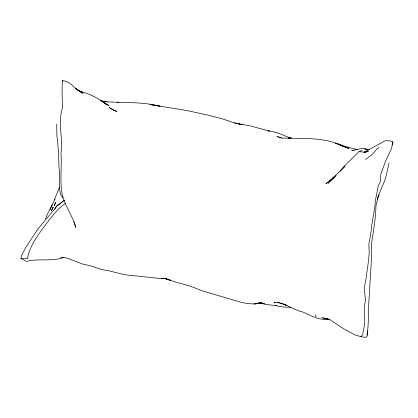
<?xml version="1.0" encoding="UTF-8"?>
<svg xmlns="http://www.w3.org/2000/svg" width="418" height="418" viewBox="0 0 418 418"><rect width="100%" height="100%" fill="white"/><g stroke="black" fill="none" stroke-linecap="round" stroke-linejoin="round"><path stroke-width="0.63" d="M107.426 104.892L109.098 105.649L103.011 102.07L106.438 104.26C98.188 98.052 89.039 93.449 79.002 91.025L82.989 92.618L75.256 88.407L82.884 93.287C75.282 90.189 71.107 81.207 62.454 80.585C61.66 89.875 62.475 99.16 62.308 108.508C60.443 114.563 60.108 120.906 60.594 127.187C60.746 135.913 62.643 144.22 60.955 152.92C61.958 165.794 59.931 178.7 61.728 191.533C63.567 204.381 72.439 214.956 75.762 227.465L74.096 221.765M363.906 152.392L385.391 140.673L390.187 140.908L392.957 141.901L391.551 148.285L385.26 161.928L380.359 175.602L380.37 181.699L378.269 186.109L375.286 200.99L374.925 206.152L371.565 226.446L371.053 231.854L370.254 234.592L370.285 236.703L368.859 243.715L369.188 253.24L368.645 259.902L365.604 281.476L364.329 287.553L365.457 300.39L364.595 305.009L364.224 310.119L364.397 325.011L362.777 334.484L360.886 336.647L354.887 334.875L343.434 328.632L329.88 319.671L321.803 317.382M64.085 257.248C52.213 262.023 38.905 258.037 26.6 261.433L20.9 258.423L21.375 255.753L25.503 247.931L36.92 230.438L40.682 225.563L52.412 211.769L57.287 205.342L59.743 203.874L64.262 200.149M388.986 163.198C387.12 170.8 386.138 178.878 382.386 185.822C379.716 192.39 377.329 198.984 375.939 205.959C375.813 218.661 373.284 230.982 371.607 243.506C372.093 259.991 369.972 276.376 369.569 292.809C367.897 306.723 369.251 320.893 367.088 334.703L367.704 330.946L367.662 335.518L365.75 337.415L360.886 336.647M62.11 81.761L62.454 80.585M377.255 199.349L378.635 194.668M392.011 144.957L392.957 141.901M45.557 218.943L47.156 214.669L55.024 199.052M54.34 200.034L59.596 186.998M50.202 209.846L52.297 204.705M54.748 209.146L57.287 205.342M328.078 183.575L335.492 176.584M378.954 147.413L376.174 149.816L371.868 154.775L365.666 159.42M64.111 200.598L57.726 205.52M332.19 178.334L336.072 175.199M65.652 203.263C56.289 209.522 49.993 219.152 43.169 227.909C36.413 237.304 29.432 247.085 27.468 258.747L20.9 258.423M333.219 178.063L325.941 183.815L334.703 176.5L345.054 166.176L340.111 171.046L344.186 166.244L359.266 151.337L362.103 150.553M364.574 152.403L368.342 151.337L364.151 152.251L365.969 152.283L359.705 151.718M353.168 150.396L354.083 150.558L351.742 150.099L353.168 150.396L362.62 148.176L367.976 149.79L364.862 148.97L369.089 149.775M258.031 303.269L254.322 303.943L248.151 303.651L242.069 302.554L202.568 290.954L190.054 286.058L176.015 282.181L164.509 278.503L161.165 278.284L165.502 278.665L158.95 278.367L124.601 274.725L108.884 270.801L101.543 269.537L90.795 265.874L82.106 263.92L67.998 258.444L63.405 257.415L60.594 257.378M261.334 303.118L260.189 303.06L264.009 303.771L259.714 303.16L261.313 303.144L260.806 303.081L264.348 303.886L261.313 303.144L254.322 303.943L261.287 303.238M281.711 138.102L277.124 136.498L281.711 138.102L291.707 138.139M100.513 100.79L107.227 101.877L118.404 102.3L117.103 102.243C131.503 102.661 146.028 102.556 160.115 106.261L149.973 104.51L186.668 110.504L207.553 115.013L222.59 118.9L234.441 122.897L242.471 124.716L234.441 122.897M291.153 138.149L288.143 138.128C305.84 138.64 324.467 137.632 340.957 145.14M325.742 318.715L328.114 318.798C318.819 320.899 310.94 315.329 302.716 311.974C293.739 310.02 286.168 303.766 277.082 302.517L279.914 302.888L286.738 305.359L283.472 304.142L284.522 304.419M290.75 307.345C285.578 306.969 280.253 307.272 275.326 305.375L276.617 305.615L266.83 304.602L260.189 303.06M329.556 319.357L322.785 318.704M100.55 100.801L107.227 101.877M357.113 149.461L349.364 147.674L335.57 143.238L340.947 145.161M236.436 123.414L250.476 125.902L269.307 131.127L268.027 130.808C276.136 131.613 283.441 135.448 291.012 138.154M104.401 103.267L105.55 103.596L104.395 103.251M105.665 104.139L106.872 104.636M111.554 109.187L116.93 111.601L109.218 107.614L111.083 108.873M62.888 197.918L60.479 194.192L59.393 188.137L59.502 172.294L58.99 167.764L58.604 154.054L57.475 139.607L56.905 136.44L56.743 124.099M315.214 314.717L316.259 316.875M74.315 222.543L74.665 223.771M55.526 202.49L54.288 205.489L55.526 202.49M52.443 208.472L51.466 210.776L53.232 206.957L52.443 208.472M259.719 302.726L258.627 302.773L262.049 302.898L259.719 302.726M276.136 302.684L274.14 302.527L276.136 302.684M170.204 280.133L165.805 278.634L170.204 280.133M347.708 147.92L340.017 145.213L349.025 148.395L347.708 147.92"/></g></svg>
